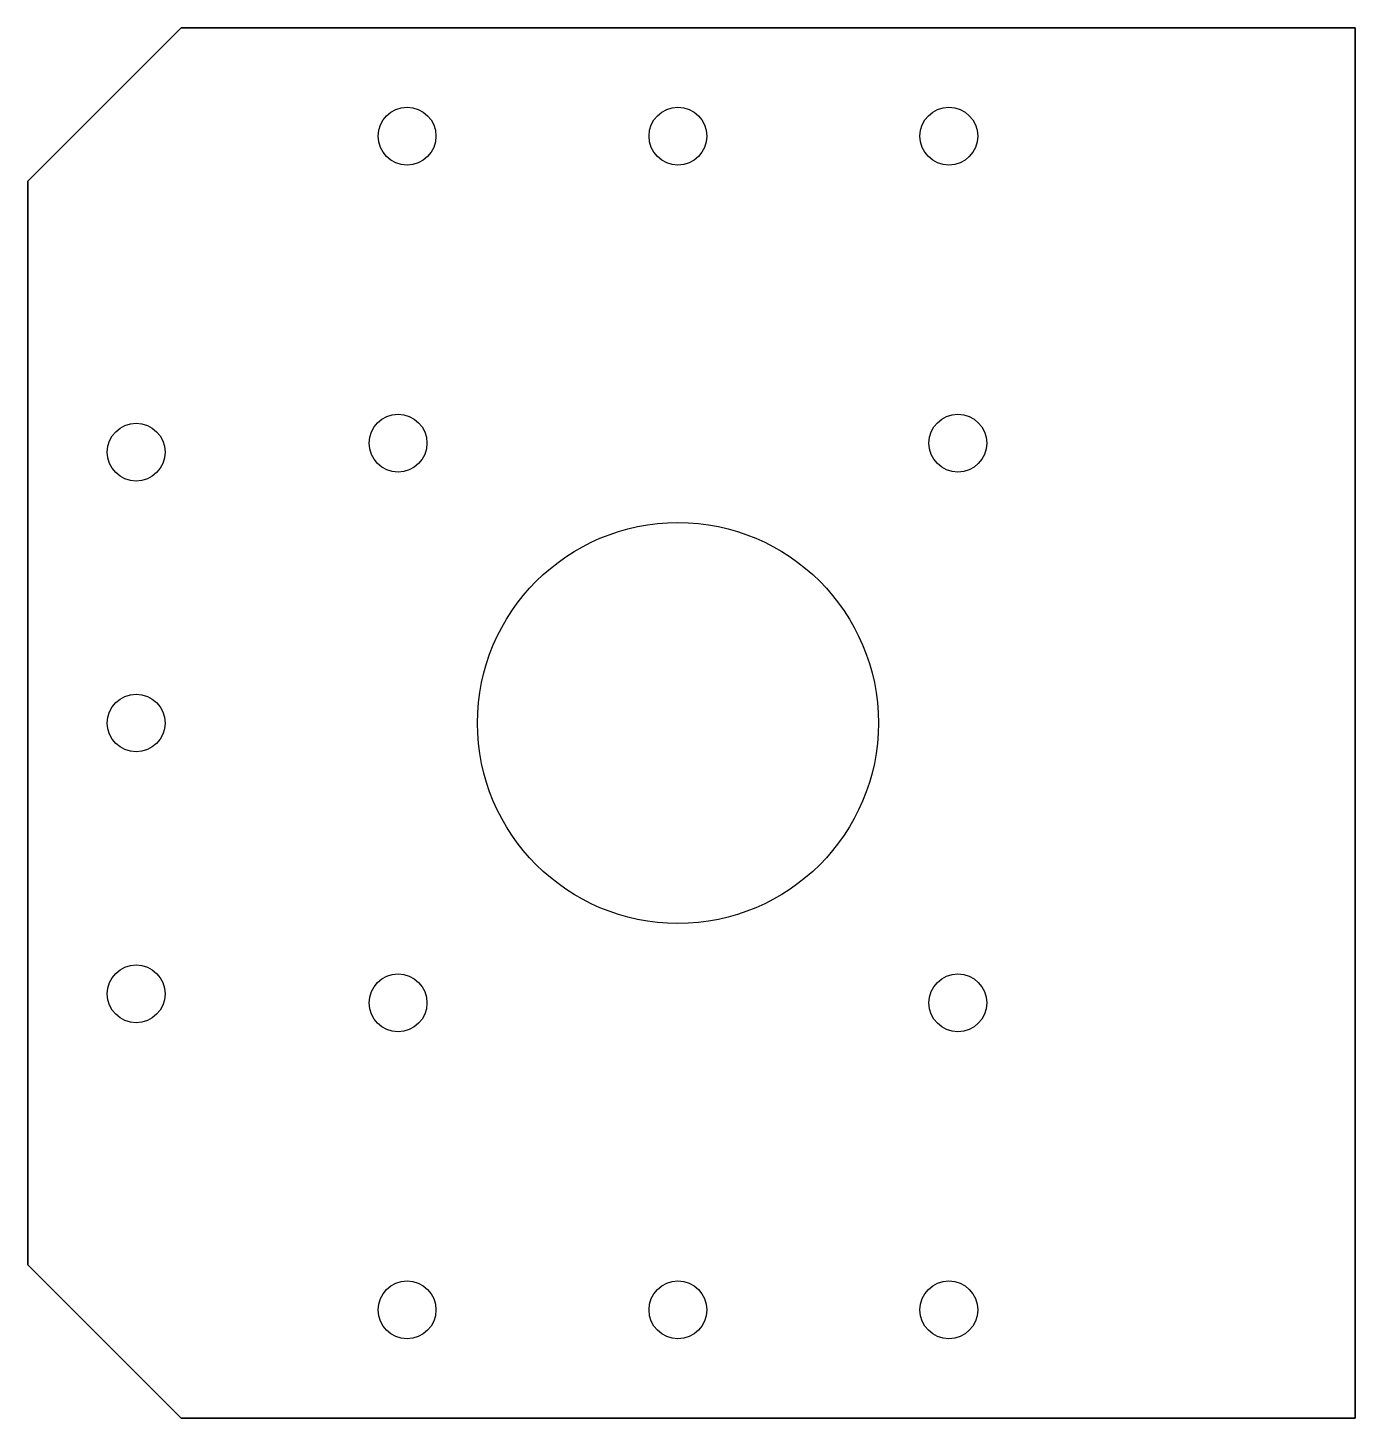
# Model space of a CAD drawing. Extents: x -73.5 to 0, y -1 to 76.
import ezdxf

# ---------------------------------------------------------------- set-up
doc = ezdxf.new("R2010")
doc.units = 0

msp = doc.modelspace()

# ---------------------------------------------------------------- linework, layer by layer
at = {"layer": 'layer0'}
for points in [[(-73.5, 67.5, -3), (-65, 76, -3)], [(-65, 76, 0), (-73.5, 67.5, 0)], [(-65, 76, -3), (0, 76, -3)], [(0, 76, 0), (-65, 76, 0)], [(0, 76, -3), (0, -1, -3)], [(0, -1, 0), (0, 76, 0)], [(-73.5, 7.5, -3), (-73.5, 67.5, -3)], [(-73.5, 67.5, 0), (-73.5, 7.5, 0)], [(-65, -1, -3), (-73.5, 7.5, -3)], [(-73.5, 7.5, 0), (-65, -1, 0)], [(0, -1, -3), (-65, -1, -3)], [(-65, -1, 0), (0, -1, 0)]]:
    msp.add_polyline3d(points, dxfattribs=at)
for centre, radius in [((-52.5, 70, -3), 1.6), ((-52.5, 70), 1.6), ((-37.5, 70, -3), 1.6), ((-37.5, 70), 1.6), ((-22.5, 70, -3), 1.6), ((-22.5, 70), 1.6), ((-67.5, 52.5, -3), 1.6), ((-67.5, 52.5), 1.6), ((-53, 53, -3), 1.601), ((-53, 53), 1.601), ((-22, 53, -3), 1.601), ((-22, 53), 1.601), ((-37.5, 37.5, -3), 11.1), ((-37.5, 37.5), 11.1), ((-67.5, 37.5, -3), 1.6), ((-67.5, 37.5), 1.6), ((-67.5, 22.5, -3), 1.6), ((-67.5, 22.5), 1.6), ((-53, 22, -3), 1.601), ((-53, 22), 1.601), ((-22, 22, -3), 1.601), ((-22, 22), 1.601), ((-52.5, 5, -3), 1.6), ((-52.5, 5), 1.6), ((-37.5, 5, -3), 1.6), ((-37.5, 5), 1.6), ((-22.5, 5, -3), 1.6), ((-22.5, 5), 1.6)]:
    msp.add_circle(centre, radius, dxfattribs=at)

doc.saveas('drawing.dxf')
